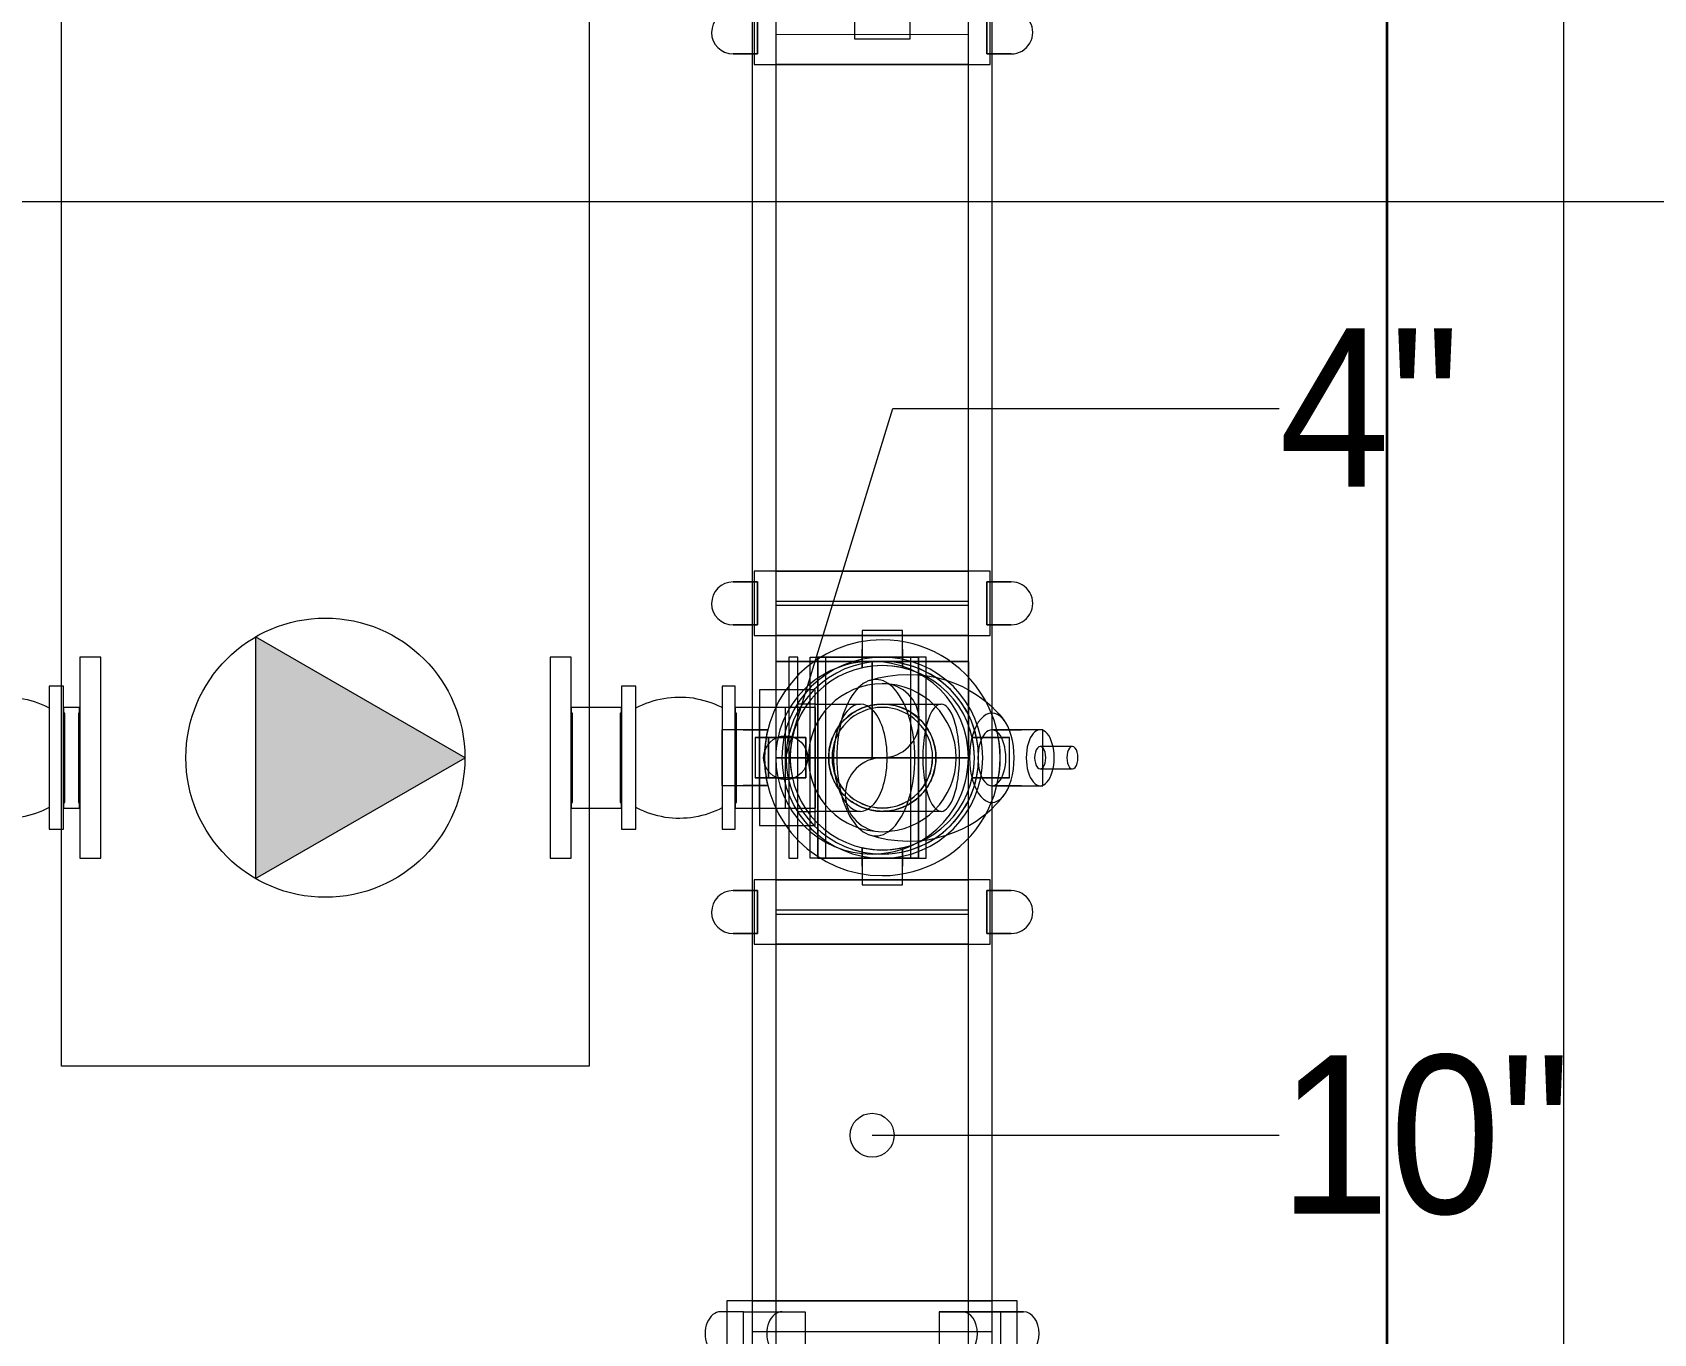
# Model space of a CAD drawing. Header units: metres. Extents: x 31.9 to 125.9, y -29 to 44.
# Drawn here: x 73.812 to 75.656, y -3.536 to -2.056 of the extents above; entities that cross this region are included whole.
import ezdxf

# ---------------------------------------------------------------- set-up
doc = ezdxf.new("R2010")
doc.units = ezdxf.units.M
for name, color, linetype, lineweight in [('A-DETL-GENF', 7, 'Continuous', 9), ('A-FLOR', 7, 'Continuous', 9), ('ARQ', 8, 'Continuous', 0), ('M-EQPM', 7, 'Continuous', 18), ('P-PIPE', 7, 'Continuous', 18), ('P-PIPE-IDEN', 7, 'Continuous', 9)]:
    doc.layers.add(name, color=color, linetype=linetype, lineweight=lineweight)
doc.styles.add('SansSerif', font='SANSS__.TTF', dxfattribs={"width": 0.9, "height": 0.18})

# ---------------------------------------------------------------- blocks, each defined once
blk = doc.blocks.new('Estructura cubierta')
at = {"layer": 'ARQ'}
blk.add_line((1953.1625, -5893.9988), (1984.5332, -5893.9988), dxfattribs=at)
blk = doc.blocks.new('PISO 9')
at = {"layer": 'ARQ'}
for points in [[(337.4463, -2807.9746), (322.593, -2807.9746), (322.5931, -2862.4306), (337.4463, -2862.4306), (337.4463, -2860.0706), (340.0456, -2860.0706), (340.0456, -2862.4306), (347.2883, -2862.4305), (347.2883, -2860.0706), (349.8843, -2860.0706), (349.8843, -2862.4306), (354.1855, -2862.4306), (354.1855, -2861.6702), (354.1897, -2861.6702), (354.1871, -2807.9806), (340.0455, -2807.9806), (340.0455, -2809.6515), (337.4463, -2809.6515), (337.4463, -2807.9746)], [(353.9874, -2856.369), (353.9871, -2808.1246), (351.0593, -2808.1246), (351.0593, -2808.3557)]]:
    blk.add_lwpolyline(points, dxfattribs=at)
blk.add_lwpolyline([(337.2463, -2808.1746), (322.793, -2808.1746), (322.7931, -2862.2306), (337.2463, -2862.2306), (337.2463, -2859.8706), (340.2456, -2859.8706), (340.2456, -2862.2306), (347.0883, -2862.2305), (347.0883, -2859.8706), (350.0843, -2859.8706), (350.0843, -2862.2306), (353.9855, -2862.2306), (353.9855, -2861.4705), (353.9897, -2861.4705), (353.9871, -2808.1307), (340.1955, -2808.1306), (340.1955, -2809.8514), (337.2463, -2809.8515)], close=True, dxfattribs=at)
blk.add_blockref('Estructura cubierta', (-1628.3638, 3049.5683), dxfattribs=at)
blk = doc.blocks.new('Pump-Vertical_Inline-Taco-KV_D_Models - 4007D NEMA at 20 HP 3500 RPM TEFC-2128574-NIVEL 09')
at = {"layer": 'A-DETL-GENF', "lineweight": 18, "true_color": 0xff8080}
blk.add_hatch(color=11, dxfattribs=at).paths.add_polyline_path([(-0.0794, -0.1375), (0.1588, 0), (-0.0794, 0.1375)])
at = {"layer": 'A-DETL-GENF', "color": 11, "true_color": 0xff8080}
for p, q in [((0.1588, 0), (-0.0794, 0.1375)), ((-0.0794, 0.1375), (-0.0794, -0.1375)), ((-0.0794, -0.1375), (0.1588, 0))]:
    blk.add_line(p, q, dxfattribs=at)
blk.add_circle((0, 0), 0.1587, dxfattribs=at)
at = {"layer": 'M-EQPM', "color": 11, "true_color": 0xff8080}
for p, q in [((-0.2556, 0.1143), (-0.2794, 0.1143)), ((-0.2794, 0.1143), (-0.2794, 0)), ((-0.2556, 0), (-0.2556, 0.1143)), ((0.2794, 0.1143), (0.2556, 0.1143)), ((0.2556, 0.1143), (0.2556, 0)), ((0.2794, 0), (0.2794, 0.1143)), ((-0.2794, 0), (-0.2794, -0.1143)), ((-0.2556, -0.1143), (-0.2556, 0)), ((0.2556, 0), (0.2556, -0.1143)), ((0.2794, -0.1143), (0.2794, 0)), ((-0.2794, -0.1143), (-0.2556, -0.1143)), ((0.2556, -0.1143), (0.2794, -0.1143))]:
    blk.add_line(p, q, dxfattribs=at)
blk = doc.blocks.new('Multi-Purpose Valve - Angle - 3-12 Inch - Flanged - 4_-2385580-NIVEL 09')
at = {"layer": 'P-PIPE', "color": 11, "true_color": 0xff8080}
for p, q in [((-0.096, 0.1143), (-0.1062, 0.1143)), ((-0.1062, 0.1143), (-0.1062, 0)), ((-0.096, 0), (-0.096, 0.1143)), ((-0.0821, 0.1143), (0.0322, 0.1143)), ((-0.0821, -0.1143), (-0.0821, 0.1143)), ((-0.0821, 0.1143), (-0.0733, 0.1143)), ((-0.0733, -0.1143), (-0.0733, 0.1143)), ((-0.0733, 0.1143), (0.041, 0.1143)), ((-0.0645, 0.1143), (-0.0733, 0.1143)), ((-0.0733, 0.1143), (-0.0733, -0.1143)), ((0.041, 0.1143), (-0.0733, 0.1143)), ((0.0498, 0.1143), (-0.0645, 0.1143)), ((-0.0645, 0.1143), (-0.0645, -0.1143)), ((0.0322, 0.1143), (0.0322, -0.1143)), ((0.041, 0.1143), (0.0322, 0.1143)), ((0.041, 0.1143), (0.041, -0.1143)), ((0.0498, 0.1143), (0.041, 0.1143)), ((0.041, -0.1143), (0.041, 0.1143)), ((0.0498, -0.1143), (0.0498, 0.1143)), ((-0.0757, 0.061), (-0.096, 0.061)), ((-0.096, 0), (-0.096, 0.061)), ((0.1796, 0.0317), (0.1246, 0.0317)), ((0.2162, 0.0127), (0.1796, 0.0127)), ((-0.1062, 0), (-0.1062, -0.1143)), ((-0.096, -0.061), (-0.096, 0)), ((-0.096, -0.1143), (-0.096, 0)), ((0.1796, -0.0127), (0.2162, -0.0127)), ((0.1246, -0.0318), (0.1796, -0.0318)), ((-0.096, -0.061), (-0.0757, -0.061)), ((-0.1062, -0.1143), (-0.096, -0.1143)), ((0.0322, -0.1143), (-0.0821, -0.1143)), ((-0.0733, -0.1143), (-0.0821, -0.1143)), ((0.041, -0.1143), (-0.0733, -0.1143)), ((-0.0645, -0.1143), (-0.0733, -0.1143)), ((-0.0733, -0.1143), (0.041, -0.1143)), ((-0.0645, -0.1143), (0.0498, -0.1143)), ((0.041, -0.1143), (0.0322, -0.1143)), ((0.041, -0.1143), (0.0498, -0.1143))]:
    blk.add_line(p, q, dxfattribs=at)
at = {"layer": 'P-PIPE', "color": 11, "true_color": 0xff8080, "flags": 128}
for points in [[(-0.0146, 0.0877), (-0.0044, 0.0907), (0.0064, 0.0929), (0.0175, 0.0943), (0.0289, 0.0948), (0.0402, 0.0944), (0.0514, 0.0932), (0.0622, 0.0911), (0.0725, 0.0882), (0.0822, 0.0848), (0.0911, 0.0808), (0.0993, 0.0766), (0.1067, 0.072), (0.1133, 0.0674), (0.1192, 0.0628), (0.1244, 0.0582), (0.1289, 0.0537), (0.1329, 0.0494), (0.1364, 0.0452), (0.1387, 0.0423)], [(-0.0757, 0.061), (-0.0716, 0.061), (-0.0676, 0.061), (-0.0635, 0.061), (-0.0595, 0.061), (-0.0555, 0.061), (-0.0516, 0.061), (-0.0476, 0.061), (-0.0437, 0.061), (-0.0399, 0.061), (-0.0361, 0.061), (-0.0324, 0.061), (-0.0288, 0.061), (-0.0252, 0.061), (-0.0249, 0.061)], [(0, -0.061), (-0.0024, -0.0609), (-0.0049, -0.0608), (-0.0073, -0.0605), (-0.0097, -0.0602), (-0.0121, -0.0597), (-0.0145, -0.0592), (-0.0168, -0.0586), (-0.0192, -0.0579), (-0.0215, -0.0571), (-0.0237, -0.0561), (-0.026, -0.0552), (-0.0282, -0.0541), (-0.0303, -0.0529), (-0.0324, -0.0516), (-0.0344, -0.0503), (-0.0364, -0.0489), (-0.0383, -0.0474), (-0.0402, -0.0458), (-0.042, -0.0442), (-0.0437, -0.0425), (-0.0454, -0.0407), (-0.047, -0.0388), (-0.0485, -0.0369), (-0.0499, -0.035), (-0.0513, -0.0329), (-0.0526, -0.0309), (-0.0538, -0.0287), (-0.0549, -0.0266), (-0.0559, -0.0243), (-0.0568, -0.0221), (-0.0577, -0.0198), (-0.0584, -0.0175), (-0.0591, -0.0151), (-0.0596, -0.0128), (-0.0601, -0.0104), (-0.0604, -0.008), (-0.0607, -0.0055), (-0.0609, -0.0031), (-0.061, -0.0007), (-0.0609, 0.0018), (-0.0608, 0.0042), (-0.0606, 0.0066), (-0.0603, 0.0091), (-0.0599, 0.0115), (-0.0594, 0.0139), (-0.0588, 0.0162), (-0.0581, 0.0186), (-0.0573, 0.0209), (-0.0564, 0.0231), (-0.0554, 0.0254), (-0.0544, 0.0276), (-0.0532, 0.0297), (-0.052, 0.0318), (-0.0507, 0.0339), (-0.0493, 0.0359), (-0.0478, 0.0378), (-0.0463, 0.0397), (-0.0446, 0.0415), (-0.0429, 0.0433), (-0.0412, 0.045), (-0.0393, 0.0466), (-0.0375, 0.0481), (-0.0355, 0.0496), (-0.0335, 0.0509), (-0.0314, 0.0522), (-0.0293, 0.0535), (-0.0272, 0.0546), (-0.0249, 0.0556), (-0.0227, 0.0566), (-0.0204, 0.0574), (-0.0181, 0.0582), (-0.0158, 0.0589), (-0.0134, 0.0595), (-0.011, 0.06), (-0.0086, 0.0603), (-0.0062, 0.0606), (-0.0038, 0.0608), (-0.0013, 0.0609), (0, 0.061)], [(0, 0.061), (0.0001, 0.061), (0.0003, 0.061), (0.0007, 0.061), (0.0013, 0.061), (0.002, 0.061), (0.0029, 0.061), (0.004, 0.061), (0.0052, 0.061), (0.0065, 0.061), (0.008, 0.061), (0.0097, 0.061), (0.0115, 0.061), (0.0134, 0.061), (0.0155, 0.061), (0.0177, 0.061), (0.0201, 0.061), (0.0226, 0.061), (0.0252, 0.061), (0.028, 0.061), (0.0308, 0.061), (0.0338, 0.061), (0.0369, 0.061), (0.04, 0.061), (0.0433, 0.061), (0.0467, 0.061), (0.0502, 0.061), (0.0537, 0.061), (0.0573, 0.061), (0.061, 0.061), (0.0648, 0.061), (0.0669, 0.061)], [(0, 0.061), (0.0024, 0.0609), (0.0049, 0.0608), (0.0073, 0.0605), (0.0097, 0.0602), (0.0121, 0.0597), (0.0145, 0.0592), (0.0168, 0.0586), (0.0192, 0.0579), (0.0215, 0.0571), (0.0237, 0.0561), (0.026, 0.0552), (0.0282, 0.0541), (0.0303, 0.0529), (0.0324, 0.0516), (0.0344, 0.0503), (0.0364, 0.0489), (0.0383, 0.0474), (0.0402, 0.0458), (0.042, 0.0442), (0.0437, 0.0425), (0.0454, 0.0407), (0.047, 0.0388), (0.0485, 0.0369), (0.0499, 0.035), (0.0513, 0.0329), (0.0526, 0.0309), (0.0538, 0.0287), (0.0549, 0.0266), (0.0559, 0.0243), (0.0568, 0.0221), (0.0577, 0.0198), (0.0584, 0.0175), (0.0591, 0.0151), (0.0596, 0.0128), (0.0601, 0.0104), (0.0604, 0.008), (0.0607, 0.0055), (0.0609, 0.0031), (0.061, 0.0007), (0.0609, -0.0018), (0.0608, -0.0042), (0.0606, -0.0066), (0.0603, -0.0091), (0.0599, -0.0115), (0.0594, -0.0139), (0.0588, -0.0162), (0.0581, -0.0186), (0.0573, -0.0209), (0.0564, -0.0231), (0.0554, -0.0254), (0.0544, -0.0276), (0.0532, -0.0297), (0.052, -0.0318), (0.0507, -0.0339), (0.0493, -0.0359), (0.0478, -0.0378), (0.0463, -0.0397), (0.0446, -0.0415), (0.0429, -0.0433), (0.0412, -0.045), (0.0393, -0.0466), (0.0375, -0.0481), (0.0355, -0.0496), (0.0335, -0.0509), (0.0314, -0.0522), (0.0293, -0.0535), (0.0272, -0.0546), (0.0249, -0.0556), (0.0227, -0.0566), (0.0204, -0.0574), (0.0181, -0.0582), (0.0158, -0.0589), (0.0134, -0.0595), (0.011, -0.06), (0.0086, -0.0603), (0.0062, -0.0606), (0.0038, -0.0608), (0.0013, -0.0609), (0, -0.061)], [(-0.0146, -0.0877), (-0.0044, -0.0907), (0.0064, -0.0929), (0.0175, -0.0943), (0.0289, -0.0948), (0.0402, -0.0944), (0.0514, -0.0932), (0.0622, -0.0911), (0.0725, -0.0882), (0.0822, -0.0848), (0.0911, -0.0808), (0.0993, -0.0766), (0.1067, -0.072), (0.1133, -0.0674), (0.1192, -0.0628), (0.1244, -0.0582), (0.1289, -0.0537), (0.1329, -0.0494), (0.1364, -0.0452), (0.1387, -0.0423)], [(-0.0249, -0.061), (-0.0285, -0.061), (-0.0321, -0.061), (-0.0358, -0.061), (-0.0396, -0.061), (-0.0434, -0.061), (-0.0473, -0.061), (-0.0512, -0.061), (-0.0552, -0.061), (-0.0592, -0.061), (-0.0632, -0.061), (-0.0672, -0.061), (-0.0713, -0.061), (-0.0753, -0.061), (-0.0757, -0.061)], [(0.0669, -0.061), (0.0631, -0.061), (0.0593, -0.061), (0.0557, -0.061), (0.0521, -0.061), (0.0486, -0.061), (0.0452, -0.061), (0.0418, -0.061), (0.0386, -0.061), (0.0354, -0.061), (0.0324, -0.061), (0.0295, -0.061), (0.0267, -0.061), (0.024, -0.061), (0.0214, -0.061), (0.019, -0.061), (0.0167, -0.061), (0.0145, -0.061), (0.0125, -0.061), (0.0106, -0.061), (0.0089, -0.061), (0.0073, -0.061), (0.0059, -0.061), (0.0046, -0.061), (0.0035, -0.061), (0.0025, -0.061), (0.0017, -0.061), (0.001, -0.061), (0.0005, -0.061), (0.0002, -0.061), (0, -0.061), (0, -0.061)]]:
    blk.add_lwpolyline(points, dxfattribs=at)
at = {"layer": 'P-PIPE', "color": 11, "true_color": 0xff8080}
for radius, start, end in [(0.1143, 90, 270), (0.1143, 90, 270), (0.1143, 270, 90), (0.1143, 270, 90), (0.061, 90, 270), (0.061, 270, 90)]:
    blk.add_arc((0, 0), radius, start, end, dxfattribs=at)
for centre, major_axis, ratio, start_param, end_param in [((-0.0074, 0), (0, 0.0889), 0.5, 4.712389, 7.853982), ((-0.0249, 0), (0, 0.061), 0.5, 4.712389, 7.853982), ((0.0669, 0), (0, 0.061), 0.34202, 0, 3.141593), ((0.0669, 0), (0, 0.061), 0.34202, 3.141593, 6.283185), ((0.1246, 0), (0, 0.0508), 0.5, 4.712389, 7.853982), ((0.1246, 0), (0, 0.0317), 0.5, 4.712389, 7.853982), ((0.1796, 0), (0, 0.0318), 0.5, 4.712389, 7.853982), ((0.1796, 0), (0, 0.0127), 0.5, 4.712389, 7.853982), ((0.2162, 0), (0, 0.0127), 0.5, 4.712389, 7.853982), ((-0.0249, 0), (0, 0.061), 0.5, 1.570796, 4.712389), ((-0.0074, 0), (0, 0.0889), 0.5, 1.570796, 4.712389), ((0.1246, 0), (0, 0.0508), 0.5, 1.570796, 4.712389), ((0.1246, 0), (0, 0.0318), 0.5, 1.570796, 4.712389), ((0.1796, 0), (0, 0.0318), 0.5, 1.570796, 4.712389), ((0.1796, 0), (0, 0.0127), 0.5, 1.570796, 4.712389), ((0.2162, 0), (0, 0.0127), 0.5, 1.570796, 4.712389)]:
    blk.add_ellipse(centre, major_axis=major_axis, ratio=ratio, start_param=start_param, end_param=end_param, dxfattribs=at)
blk = doc.blocks.new('Victaulic-IPS-Reducer No 50-51 - AC-2417795-NIVEL 09')
at = {"layer": 'P-PIPE', "color": 11, "true_color": 0xff8080}
for radius, start, end in [(0.0841, 0, 180), (0.0841, 0, 180), (0.0841, 360, 180), (0.0572, 0, 180), (0.0572, 0, 180), (0.0572, 0, 180), (0.0841, 180, 0), (0.0841, 180, 0), (0.0841, 180, 360), (0.0572, 180, 0), (0.0572, 180, 360), (0.0571, 180, 0)]:
    blk.add_arc((74.779, -2.8811), radius, start, end, dxfattribs=at)
blk = doc.blocks.new('Victaulic-IPS-Rigid Coupling Style 07-W07-107 - Standard-V91-NIVEL 09')
at = {"layer": 'P-PIPE', "color": 11, "true_color": 0xff8080}
for p, q in [((74.8018, -2.7366), (74.7561, -2.7366)), ((74.7561, -2.7366), (74.7561, -2.7578)), ((74.8018, -2.7578), (74.8018, -2.7366)), ((74.7561, -2.7578), (74.7561, -2.7789)), ((74.7561, -2.7789), (74.7561, -2.7578)), ((74.8018, -2.7578), (74.8018, -2.7789)), ((74.8018, -2.7789), (74.8018, -2.7578)), ((74.7561, -3.0045), (74.7561, -2.9834)), ((74.7561, -2.9834), (74.7561, -3.0045)), ((74.8018, -3.0045), (74.8018, -2.9834)), ((74.8018, -2.9834), (74.8018, -3.0045)), ((74.7561, -3.0045), (74.7561, -3.0256)), ((74.8018, -3.0256), (74.8018, -3.0045)), ((74.7561, -3.0256), (74.8018, -3.0256))]:
    blk.add_line(p, q, dxfattribs=at)
for radius, start, end in [(0.1048, 0, 180), (0.1048, 0, 180), (0.1048, 77.3977, 102.6023), (0.1048, 77.3977, 102.6023), (0.0841, 0, 180), (0.0841, 0, 180), (0.1048, 180, 0), (0.1048, 180, 360), (0.0841, 180, 360), (0.0841, 180, 0), (0.1048, 257.3977, 282.6023), (0.1048, 257.3977, 282.6023)]:
    blk.add_arc((74.779, -2.8811), radius, start, end, dxfattribs=at)
blk = doc.blocks.new('Victaulic-IPS-Rigid Coupling Style 07-W07-107 - Standard-V61-NIVEL 09')
at = {"layer": 'P-PIPE', "color": 11, "true_color": 0xff8080}
for p, q in [((74.6372, -1.0322), (74.6093, -1.0322)), ((74.6093, -1.0322), (74.6372, -1.0322)), ((74.6334, -1.02), (74.6334, -1.0932)), ((74.7675, -1.02), (74.6334, -1.02)), ((74.6334, -1.0322), (74.6334, -1.081)), ((74.6334, -1.0322), (74.6372, -1.0322)), ((74.6372, -1.081), (74.6372, -1.0322)), ((74.6372, -1.0322), (74.6372, -1.081)), ((74.658, -1.02), (74.658, -1.0932)), ((74.658, -1.02), (74.7675, -1.02)), ((74.9016, -1.02), (74.7675, -1.02)), ((74.7675, -1.02), (74.8771, -1.02)), ((74.8771, -1.0932), (74.8771, -1.02)), ((74.9258, -1.0322), (74.8978, -1.0322)), ((74.8978, -1.0322), (74.8978, -1.081)), ((74.8978, -1.081), (74.8978, -1.0322)), ((74.8978, -1.0322), (74.9258, -1.0322)), ((74.8978, -1.0322), (74.9016, -1.0322)), ((74.9016, -1.0932), (74.9016, -1.02)), ((74.9016, -1.081), (74.9016, -1.0322)), ((74.6093, -1.081), (74.6372, -1.081)), ((74.6372, -1.081), (74.6093, -1.081)), ((74.6372, -1.081), (74.6334, -1.081)), ((74.8978, -1.081), (74.9258, -1.081)), ((74.9258, -1.081), (74.8978, -1.081)), ((74.9016, -1.081), (74.8978, -1.081)), ((74.6334, -1.0932), (74.7675, -1.0932)), ((74.7675, -1.0932), (74.658, -1.0932)), ((74.7675, -1.0932), (74.9016, -1.0932)), ((74.8771, -1.0932), (74.7675, -1.0932))]:
    blk.add_line(p, q, dxfattribs=at)
for centre, start, end in [((74.6093, -1.0566), 89.997, 269.997), ((74.6093, -1.0566), 89.997, 269.997), ((74.9258, -1.0566), 269.997, 89.997), ((74.9258, -1.0566), 269.997, 89.997)]:
    blk.add_arc(centre, 0.0244, start, end, dxfattribs=at)
blk = doc.blocks.new('Victaulic-IPS-Rigid Coupling Style 07-W07-107 - Standard-V92-NIVEL 09')
at = {"layer": 'P-PIPE', "color": 11, "true_color": 0xff8080}
for p, q in [((74.6333, -2.669), (74.6333, -2.7422)), ((74.7674, -2.669), (74.6333, -2.669)), ((74.7674, -2.669), (74.6333, -2.669)), ((74.6579, -2.669), (74.6579, -2.7422)), ((74.6579, -2.669), (74.7674, -2.669)), ((74.6579, -2.669), (74.7674, -2.669)), ((74.9015, -2.669), (74.7674, -2.669)), ((74.9015, -2.669), (74.7674, -2.669)), ((74.7674, -2.669), (74.877, -2.669)), ((74.7674, -2.669), (74.877, -2.669)), ((74.877, -2.7422), (74.877, -2.669)), ((74.9015, -2.7422), (74.9015, -2.669)), ((74.6371, -2.6812), (74.6092, -2.6812)), ((74.6092, -2.6812), (74.6371, -2.6812)), ((74.6333, -2.6812), (74.6333, -2.73)), ((74.6333, -2.6812), (74.6371, -2.6812)), ((74.6333, -2.6812), (74.6371, -2.6812)), ((74.6371, -2.73), (74.6371, -2.6812)), ((74.6371, -2.6812), (74.6371, -2.73)), ((74.9257, -2.6812), (74.8977, -2.6812)), ((74.8977, -2.6812), (74.8977, -2.73)), ((74.8977, -2.73), (74.8977, -2.6812)), ((74.8977, -2.6812), (74.9257, -2.6812)), ((74.8977, -2.6812), (74.9015, -2.6812)), ((74.8977, -2.6812), (74.9015, -2.6812)), ((74.9015, -2.73), (74.9015, -2.6812)), ((74.6092, -2.73), (74.6371, -2.73)), ((74.6371, -2.73), (74.6092, -2.73)), ((74.6371, -2.73), (74.6333, -2.73)), ((74.6371, -2.73), (74.6333, -2.73)), ((74.6333, -2.7422), (74.7674, -2.7422)), ((74.6333, -2.7422), (74.7674, -2.7422)), ((74.7674, -2.7422), (74.6579, -2.7422)), ((74.7674, -2.7422), (74.6579, -2.7422)), ((74.7674, -2.7422), (74.9015, -2.7422)), ((74.7674, -2.7422), (74.9015, -2.7422)), ((74.877, -2.7422), (74.7674, -2.7422)), ((74.877, -2.7422), (74.7674, -2.7422)), ((74.8977, -2.73), (74.9257, -2.73)), ((74.9257, -2.73), (74.8977, -2.73)), ((74.9015, -2.73), (74.8977, -2.73)), ((74.9015, -2.73), (74.8977, -2.73))]:
    blk.add_line(p, q, dxfattribs=at)
for centre, start, end in [((74.6092, -2.7056), 89.997, 269.997), ((74.6092, -2.7056), 89.997, 269.997), ((74.9257, -2.7056), 269.997, 89.997), ((74.9257, -2.7056), 269.997, 89.997)]:
    blk.add_arc(centre, 0.0244, start, end, dxfattribs=at)
blk = doc.blocks.new('Victaulic-IPS-Rigid Coupling Style 07-W07-107 - Standard-V93-NIVEL 09')
at = {"layer": 'P-PIPE', "color": 11, "true_color": 0xff8080}
for p, q in [((74.5963, -2.8493), (74.5963, -2.9128)), ((74.6207, -2.8493), (74.5963, -2.8493)), ((74.6207, -2.8493), (74.6487, -2.8493)), ((74.6487, -2.8493), (74.6207, -2.8493)), ((74.9372, -2.8494), (74.9093, -2.8494)), ((74.9093, -2.8494), (74.9372, -2.8494)), ((74.9616, -2.8494), (74.9372, -2.8494)), ((74.9616, -2.9129), (74.9616, -2.8494)), ((74.5963, -2.9128), (74.6207, -2.9128)), ((74.6207, -2.9128), (74.6487, -2.9128)), ((74.6487, -2.9128), (74.6207, -2.9128)), ((74.9372, -2.9129), (74.9093, -2.9129)), ((74.9093, -2.9129), (74.9372, -2.9129)), ((74.9372, -2.9129), (74.9616, -2.9129))]:
    blk.add_line(p, q, dxfattribs=at)
for radius, start, end in [(0.1341, 89.997, 269.997), (0.1341, 89.997, 269.997), (0.1341, 269.997, 89.997), (0.1341, 269.997, 89.997), (0.1095, 89.997, 269.997), (0.1095, 89.997, 269.997), (0.1095, 269.997, 89.997), (0.1095, 269.997, 89.997), (0.1341, 166.3027, 193.6914), (0.1341, 166.3027, 193.6914), (0.1341, 346.3027, 13.6914), (0.1341, 346.3027, 13.6914)]:
    blk.add_arc((74.779, -2.8811), radius, start, end, dxfattribs=at)
blk = doc.blocks.new('Victaulic-IPS-Reducer No 50-51 - AC-2418045-NIVEL 09')
at = {"layer": 'P-PIPE', "color": 11, "true_color": 0xff8080}
for radius, start, end in [(0.1095, 90, 270), (0.1095, 90, 270), (0.1095, 90, 270), (0.1095, 270, 90), (0.1095, 270, 90), (0.1095, 270, 90), (0.0841, 90, 270), (0.0841, 90, 270), (0.0841, 90, 270), (0.0841, 270, 90), (0.0841, 270, 90), (0.0841, 270, 90)]:
    blk.add_arc((74.779, -2.8811), radius, start, end, dxfattribs=at)
blk = doc.blocks.new('Victaulic-IPS-Rigid Coupling Style 07-W07-107 - Standard-V94-NIVEL 09')
at = {"layer": 'P-PIPE', "color": 11, "true_color": 0xff8080}
for p, q in [((74.6344, -2.8582), (74.6344, -2.904)), ((74.6556, -2.8582), (74.6767, -2.8582)), ((74.6767, -2.8582), (74.6556, -2.8582)), ((74.9023, -2.8582), (74.8812, -2.8582)), ((74.8812, -2.8582), (74.9023, -2.8582)), ((74.9235, -2.904), (74.9235, -2.8582)), ((74.6556, -2.904), (74.6767, -2.904)), ((74.6767, -2.904), (74.6556, -2.904)), ((74.9023, -2.904), (74.8812, -2.904)), ((74.8812, -2.904), (74.9023, -2.904))]:
    blk.add_line(p, q, dxfattribs=at)
for radius, start, end in [(0.1048, 90, 270), (0.1048, 90, 270), (0.1048, 270, 90), (0.1048, 270, 90), (0.0841, 90, 270), (0.0841, 90, 270), (0.0841, 270, 90), (0.0841, 270, 90), (0.1048, 167.3977, 192.6023), (0.1048, 167.3977, 192.6023), (0.1048, 347.3977, 12.6023), (0.1048, 347.3977, 12.6023)]:
    blk.add_arc((74.779, -2.8811), radius, start, end, dxfattribs=at)
for centre, start_param, end_param in [((74.6556, -2.8582), 0.000016, 1.570813), ((74.6556, -2.8582), 4.712405, 6.283185), ((74.9023, -2.8582), 3.141609, 4.712405), ((74.9023, -2.8582), 1.570813, 3.141593), ((74.6556, -2.904), 4.712405, 6.283185), ((74.6556, -2.904), 0.000016, 1.570813), ((74.9023, -2.904), 1.570813, 3.141593), ((74.9023, -2.904), 3.141609, 4.712405)]:
    blk.add_ellipse(centre, major_axis=(-0.0212, 0), ratio=0.000029, start_param=start_param, end_param=end_param, dxfattribs=at)
blk = doc.blocks.new('Victaulic-IPS-Rigid Coupling Style 07-W07-107 - Standard-V95-NIVEL 09')
at = {"layer": 'P-PIPE', "color": 11, "true_color": 0xff8080}
for p, q in [((74.8108, -1.6983), (74.7473, -1.6983)), ((74.7473, -1.6983), (74.7473, -1.7227)), ((74.8108, -1.7227), (74.8108, -1.6983)), ((74.7473, -1.7227), (74.7473, -1.7506)), ((74.7473, -1.7506), (74.7473, -1.7227)), ((74.8108, -1.7227), (74.8108, -1.7506)), ((74.8108, -1.7506), (74.8108, -1.7227)), ((74.7473, -2.0391), (74.7473, -2.0112)), ((74.7473, -2.0112), (74.7473, -2.0391)), ((74.8108, -2.0391), (74.8108, -2.0112)), ((74.8108, -2.0112), (74.8108, -2.0391)), ((74.7473, -2.0391), (74.7473, -2.0635)), ((74.8108, -2.0635), (74.8108, -2.0391)), ((74.7473, -2.0635), (74.8108, -2.0635))]:
    blk.add_line(p, q, dxfattribs=at)
for radius, start, end in [(0.1341, 0, 180), (0.1341, 0, 180), (0.1341, 76.3056, 103.6944), (0.1341, 76.3056, 103.6944), (0.1095, 0, 180), (0.1095, 0, 180), (0.1341, 180, 0), (0.1341, 180, 360), (0.1095, 180, 360), (0.1095, 180, 0), (0.1341, 256.3056, 283.6944), (0.1341, 256.3056, 283.6944)]:
    blk.add_arc((74.779, -1.8809), radius, start, end, dxfattribs=at)
blk = doc.blocks.new('C_S_L_Antivibratorio 2- Flanged - 4_-2764375-NIVEL 09')
at = {"layer": 'P-PIPE', "color": 11, "true_color": 0xff8080}
for p, q in [((-0.0494, 0.0813), (-0.0658, 0.0813)), ((-0.0658, 0.0813), (-0.0658, -0.0813)), ((-0.0658, 0.0813), (-0.0658, -0.0813)), ((-0.0494, -0.0813), (-0.0494, 0.0813)), ((-0.0494, -0.0813), (-0.0494, 0.0813)), ((0.0635, 0.0813), (0.0488, 0.0813)), ((0.0488, 0.0813), (0.0488, -0.0813)), ((0.0488, 0.0813), (0.0488, -0.0813)), ((0.0635, -0.0813), (0.0635, 0.0813)), ((0.0635, -0.0813), (0.0635, 0.0813)), ((-0.0494, -0.0567), (-0.0494, 0.0567)), ((-0.0494, -0.0567), (-0.0494, 0.0567)), ((0.0488, 0.0569), (0.0488, -0.0569)), ((0.0488, 0.0569), (0.0488, -0.0569)), ((-0.0658, -0.0813), (-0.0494, -0.0813)), ((0.0488, -0.0813), (0.0635, -0.0813))]:
    blk.add_line(p, q, dxfattribs=at)
at = {"layer": 'P-PIPE', "color": 11, "true_color": 0xff8080, "flags": 128}
for points in [[(-0.0494, 0.0567), (-0.0456, 0.0586), (-0.0418, 0.0603), (-0.0379, 0.0619), (-0.034, 0.0633), (-0.03, 0.0646), (-0.026, 0.0657), (-0.0219, 0.0667), (-0.0178, 0.0675), (-0.0136, 0.0681), (-0.0095, 0.0686), (-0.0053, 0.0689), (-0.0011, 0.069), (0.0031, 0.069), (0.0073, 0.0688), (0.0114, 0.0684), (0.0156, 0.0679), (0.0197, 0.0671), (0.0238, 0.0663), (0.0279, 0.0652), (0.0319, 0.064), (0.0359, 0.0627), (0.0398, 0.0612), (0.0436, 0.0595), (0.0474, 0.0577), (0.0488, 0.0569)], [(0.0488, -0.0569), (0.0451, -0.0588), (0.0413, -0.0605), (0.0374, -0.0621), (0.0334, -0.0635), (0.0295, -0.0648), (0.0254, -0.0659), (0.0213, -0.0668), (0.0172, -0.0676), (0.0131, -0.0682), (0.0089, -0.0686), (0.0047, -0.0689), (0.0005, -0.069), (-0.0037, -0.069), (-0.0079, -0.0687), (-0.012, -0.0683), (-0.0162, -0.0678), (-0.0203, -0.067), (-0.0244, -0.0661), (-0.0285, -0.0651), (-0.0325, -0.0639), (-0.0364, -0.0625), (-0.0403, -0.0609), (-0.0442, -0.0593), (-0.0479, -0.0574), (-0.0494, -0.0567)]]:
    blk.add_lwpolyline(points, dxfattribs=at)
blk = doc.blocks.new('Victaulic-IPS-Rigid Coupling Style 07-W07-107 - Standard-V101-NIVEL 09')
at = {"layer": 'P-PIPE', "color": 11, "true_color": 0xff8080}
for p, q in [((0.0317, 0.077), (-0.0318, 0.077)), ((-0.0318, 0.077), (-0.0318, -0.077)), ((-0.0318, 0.077), (-0.0318, -0.077)), ((0.0317, -0.077), (0.0317, 0.077)), ((0.0317, -0.077), (0.0317, 0.077)), ((0.0317, 0.0572), (-0.0318, 0.0572)), ((-0.0318, -0.0571), (-0.0318, 0.0572)), ((-0.0318, -0.0571), (-0.0318, 0.0572)), ((0.0317, 0.0572), (0.0317, -0.0571)), ((0.0317, 0.0572), (0.0317, -0.0571)), ((-0.0212, 0.0229), (-0.0212, -0.0229)), ((0.0212, 0.0229), (-0.0212, 0.0229)), ((0.0212, 0.0229), (-0.0212, 0.0229)), ((0.0212, 0.0229), (-0.0212, 0.0229)), ((-0.0212, 0.0229), (0.0212, 0.0229)), ((-0.0212, -0.0229), (-0.0212, 0.0229)), ((-0.0212, -0.0229), (-0.0212, 0.0229)), ((0.0212, -0.0229), (0.0212, 0.0229)), ((0.0212, 0.0229), (0.0212, -0.0229)), ((0.0212, 0.0229), (0.0212, -0.0229)), ((-0.0212, -0.0229), (0.0212, -0.0229)), ((0.0212, -0.0229), (-0.0212, -0.0229)), ((-0.0212, -0.0229), (0.0212, -0.0229)), ((-0.0212, -0.0229), (0.0212, -0.0229)), ((-0.0318, -0.0571), (0.0317, -0.0571)), ((-0.0318, -0.077), (0.0317, -0.077))]:
    blk.add_line(p, q, dxfattribs=at)
blk = doc.blocks.new('Non-Connector - AC-2603212-NIVEL 09')
at = {"layer": 'P-PIPE', "color": 11, "true_color": 0xff8080}
for p, q in [((0.0016, 0.0508), (0, 0.0508)), ((0, 0.0508), (0, -0.0508)), ((0, 0.0508), (0, -0.0508)), ((0.0016, -0.0508), (0.0016, 0.0508)), ((0.0016, -0.0508), (0.0016, 0.0508)), ((0, -0.0508), (0.0016, -0.0508))]:
    blk.add_line(p, q, dxfattribs=at)
blk = doc.blocks.new('Victaulic-IPS-Rigid Coupling Style 07-W07-107 - Standard-V161-NIVEL 09')
at = {"layer": 'P-PIPE', "color": 11, "true_color": 0xff8080}
for p, q in [((74.6333, -3.02), (74.6333, -3.0932)), ((74.7674, -3.02), (74.6333, -3.02)), ((74.7674, -3.02), (74.6333, -3.02)), ((74.6579, -3.02), (74.6579, -3.0932)), ((74.6579, -3.02), (74.7674, -3.02)), ((74.6579, -3.02), (74.7674, -3.02)), ((74.9015, -3.02), (74.7674, -3.02)), ((74.9015, -3.02), (74.7674, -3.02)), ((74.7674, -3.02), (74.877, -3.02)), ((74.7674, -3.02), (74.877, -3.02)), ((74.877, -3.0932), (74.877, -3.02)), ((74.9015, -3.0932), (74.9015, -3.02)), ((74.6092, -3.0322), (74.6371, -3.0322)), ((74.6371, -3.0322), (74.6092, -3.0322)), ((74.6333, -3.0322), (74.6333, -3.081)), ((74.6333, -3.0322), (74.6371, -3.0322)), ((74.6333, -3.0322), (74.6371, -3.0322)), ((74.6371, -3.0322), (74.6371, -3.081)), ((74.6371, -3.081), (74.6371, -3.0322)), ((74.8977, -3.081), (74.8977, -3.0322)), ((74.8977, -3.0322), (74.9257, -3.0322)), ((74.9257, -3.0322), (74.8977, -3.0322)), ((74.8977, -3.0322), (74.8977, -3.081)), ((74.8977, -3.0322), (74.9015, -3.0322)), ((74.8977, -3.0322), (74.9015, -3.0322)), ((74.9015, -3.081), (74.9015, -3.0322)), ((74.6371, -3.081), (74.6092, -3.081)), ((74.6092, -3.081), (74.6371, -3.081)), ((74.6371, -3.081), (74.6333, -3.081)), ((74.6371, -3.081), (74.6333, -3.081)), ((74.6333, -3.0932), (74.7674, -3.0932)), ((74.6333, -3.0932), (74.7674, -3.0932)), ((74.7674, -3.0932), (74.6579, -3.0932)), ((74.7674, -3.0932), (74.6579, -3.0932)), ((74.7674, -3.0932), (74.9015, -3.0932)), ((74.7674, -3.0932), (74.9015, -3.0932)), ((74.877, -3.0932), (74.7674, -3.0932)), ((74.877, -3.0932), (74.7674, -3.0932)), ((74.9257, -3.081), (74.8977, -3.081)), ((74.8977, -3.081), (74.9257, -3.081)), ((74.9015, -3.081), (74.8977, -3.081)), ((74.9015, -3.081), (74.8977, -3.081))]:
    blk.add_line(p, q, dxfattribs=at)
for centre, start, end in [((74.6092, -3.0566), 89.997, 269.997), ((74.6092, -3.0566), 89.997, 269.997), ((74.9257, -3.0566), 269.997, 89.997), ((74.9257, -3.0566), 269.997, 89.997)]:
    blk.add_arc(centre, 0.0244, start, end, dxfattribs=at)
blk = doc.blocks.new('Victaulic-IPS-Rigid Coupling Style 07-W07-107 - Standard-V164-NIVEL 09')
at = {"layer": 'P-PIPE', "color": 11, "true_color": 0xff8080}
for p, q in [((74.6023, -3.4986), (74.6023, -3.5732)), ((74.8842, -3.4986), (74.6023, -3.4986)), ((74.6309, -3.4986), (74.6309, -3.5732)), ((74.6309, -3.4986), (74.8639, -3.4986)), ((74.9325, -3.4986), (74.6507, -3.4986)), ((74.6709, -3.4986), (74.9039, -3.4986)), ((74.9039, -3.5732), (74.9039, -3.4986)), ((74.9325, -3.5732), (74.9325, -3.4986)), ((74.621, -3.511), (74.5951, -3.511)), ((74.621, -3.5608), (74.621, -3.511)), ((74.621, -3.511), (74.6507, -3.511)), ((74.6507, -3.511), (74.6911, -3.511)), ((74.6651, -3.511), (74.6911, -3.511)), ((74.6911, -3.511), (74.6911, -3.5608)), ((74.8697, -3.511), (74.8438, -3.511)), ((74.8438, -3.511), (74.8438, -3.5608)), ((74.8438, -3.511), (74.8842, -3.511)), ((74.9397, -3.511), (74.8697, -3.511)), ((74.8842, -3.511), (74.9138, -3.511)), ((74.9138, -3.5608), (74.9138, -3.511)), ((74.9138, -3.511), (74.9397, -3.511)), ((74.5951, -3.5608), (74.621, -3.5608)), ((74.6023, -3.5732), (74.8842, -3.5732)), ((74.6507, -3.5608), (74.621, -3.5608)), ((74.8639, -3.5732), (74.6309, -3.5732)), ((74.6911, -3.5608), (74.6507, -3.5608)), ((74.6507, -3.5732), (74.9325, -3.5732)), ((74.6911, -3.5608), (74.6651, -3.5608)), ((74.9039, -3.5732), (74.6709, -3.5732)), ((74.8438, -3.5608), (74.8697, -3.5608)), ((74.8842, -3.5608), (74.8438, -3.5608)), ((74.8697, -3.5608), (74.9397, -3.5608)), ((74.9138, -3.5608), (74.8842, -3.5608)), ((74.9397, -3.5608), (74.9138, -3.5608))]:
    blk.add_line(p, q, dxfattribs=at)
for centre, start_param, end_param in [((74.5951, -3.5359), 0, 3.141593), ((74.6651, -3.5359), 0, 3.141593), ((74.8697, -3.5359), 3.141593, 6.283185), ((74.9397, -3.5359), 3.141593, 6.283185)]:
    blk.add_ellipse(centre, major_axis=(0, 0.0249), ratio=0.707107, start_param=start_param, end_param=end_param, dxfattribs=at)

msp = doc.modelspace()

# ---------------------------------------------------------------- linework, layer by layer
at = {"layer": 'A-FLOR', "color": 253, "true_color": 0xaaaaaa}
for p, q in [((73.8456, -3.2318), (73.8456, 2.4696)), ((74.4456, 2.4696), (74.4456, -3.2318)), ((74.4456, -3.2318), (73.8456, -3.2318))]:
    msp.add_line(p, q, dxfattribs=at)
at = {"layer": 'P-PIPE', "color": 11, "true_color": 0xff8080}
for p, q in [((74.6309, -0.1223), (74.6309, -3.5334)), ((74.9039, -3.5334), (74.9039, -0.1223)), ((74.6579, -2.0589), (74.6579, -2.703)), ((74.877, -2.059), (74.6579, -2.0589)), ((74.877, -2.7031), (74.877, -2.059)), ((74.6579, -2.703), (74.877, -2.7031)), ((74.6579, -2.7081), (74.6579, -3.0541)), ((74.7674, -2.7081), (74.6579, -2.7081)), ((74.7674, -2.7081), (74.6579, -2.7081)), ((74.877, -2.7081), (74.7674, -2.7081)), ((74.877, -2.7081), (74.7674, -2.7081)), ((74.877, -2.8811), (74.877, -2.7081)), ((73.8661, -2.824), (73.8478, -2.824)), ((73.8478, -2.824), (73.8478, -2.9383)), ((73.8661, -2.9383), (73.8661, -2.824)), ((74.4824, -2.824), (74.425, -2.824)), ((74.425, -2.824), (74.425, -2.9383)), ((74.4824, -2.9383), (74.4824, -2.824)), ((74.669, -2.824), (74.6117, -2.824)), ((74.6117, -2.824), (74.6117, -2.9383)), ((74.669, -2.9383), (74.669, -2.824)), ((74.877, -3.0541), (74.877, -2.8811)), ((73.8478, -2.9383), (73.8661, -2.9383)), ((74.425, -2.9383), (74.4824, -2.9383)), ((74.6117, -2.9383), (74.669, -2.9383)), ((74.6579, -3.0592), (74.6578, -4.1713)), ((74.6579, -3.0541), (74.7674, -3.0541)), ((74.6579, -3.0541), (74.7674, -3.0541)), ((74.877, -3.0592), (74.6579, -3.0592)), ((74.7674, -3.0541), (74.877, -3.0541)), ((74.7674, -3.0541), (74.877, -3.0541)), ((74.8769, -4.1713), (74.877, -3.0592)), ((74.6309, -3.5334), (74.9039, -3.5334))]:
    msp.add_line(p, q, dxfattribs=at)
at = {"layer": 'P-PIPE', "color": 11, "lineweight": 9, "true_color": 0xff8080}
for p, q in [((74.7674, -2.7716), (74.6579, -2.7716)), ((74.6579, -2.7716), (74.6579, -2.8811)), ((74.6579, -2.7716), (74.7674, -2.7716)), ((74.877, -2.7716), (74.7674, -2.7716)), ((74.7674, -2.7716), (74.7674, -2.8811)), ((74.7674, -2.7716), (74.877, -2.7716)), ((74.7674, -2.8811), (74.7674, -2.7716)), ((74.877, -2.8811), (74.877, -2.7716)), ((74.7674, -2.8811), (74.6579, -2.8811)), ((74.6579, -2.8811), (74.7674, -2.8811)), ((74.877, -2.8811), (74.7674, -2.8811)), ((74.7674, -2.8811), (74.877, -2.8811))]:
    msp.add_line(p, q, dxfattribs=at)
at = {"layer": 'P-PIPE', "color": 11, "true_color": 0xff8080}
for centre, radius, start, end in [((74.7674, -2.8811), 0.1095, 89.997, 179.997), ((74.7674, -2.8811), 0.1095, 359.997, 89.997), ((74.779, -2.8811), 0.0841, 0, 180), ((74.779, -2.839), 0.0421, 270, 90), ((74.7674, -2.8811), 0.1095, 179.997, 269.997), ((74.779, -2.8811), 0.0841, 180, 360), ((74.779, -2.9232), 0.0421, 90, 270), ((74.7674, -2.8811), 0.1095, 269.997, 359.997)]:
    msp.add_arc(centre, radius, start, end, dxfattribs=at)
at = {"layer": 'P-PIPE', "color": 11, "lineweight": 9, "true_color": 0xff8080}
for centre in [(74.6579, -2.8811), (74.7674, -2.8811), (74.7674, -2.8811), (74.877, -2.8811)]:
    msp.add_ellipse(centre, major_axis=(0, 0.1095), ratio=0.00001, start_param=0, end_param=1.570796, dxfattribs=at)
at = {"layer": 'P-PIPE-IDEN'}
for p, q in [((74.669, -2.8811), (74.7911, -2.484)), ((74.7911, -2.484), (75.2303, -2.484)), ((74.7674, -3.3104), (75.2303, -3.3104))]:
    msp.add_line(p, q, dxfattribs=at)
for centre in [(74.669, -2.8811), (74.7674, -3.3104)]:
    msp.add_circle(centre, 0.025, dxfattribs=at)

# ---------------------------------------------------------------- block references
at = {"layer": 'ARQ', "linetype": 'Continuous'}
msp.add_blockref('PISO 9', (-278.6348, 2842.1819), dxfattribs=at)
at = {"layer": 'M-EQPM', "color": 11, "true_color": 0xff8080}
msp.add_blockref('Pump-Vertical_Inline-Taco-KV_D_Models - 4007D NEMA at 20 HP 3500 RPM TEFC-2128574-NIVEL 09', (74.1456, -2.8811), dxfattribs=at)
at = {"layer": 'P-PIPE', "color": 11, "true_color": 0xff8080}
for name, p in [('Victaulic-IPS-Rigid Coupling Style 07-W07-107 - Standard-V95-NIVEL 09', (0, 0)), ('Victaulic-IPS-Rigid Coupling Style 07-W07-107 - Standard-V61-NIVEL 09', (-0.0001, -0.9998)), ('Victaulic-IPS-Rigid Coupling Style 07-W07-107 - Standard-V92-NIVEL 09', (0, 0)), ('Victaulic-IPS-Rigid Coupling Style 07-W07-107 - Standard-V93-NIVEL 09', (0, 0)), ('Victaulic-IPS-Rigid Coupling Style 07-W07-107 - Standard-V91-NIVEL 09', (0, 0)), ('Victaulic-IPS-Rigid Coupling Style 07-W07-107 - Standard-V91-NIVEL 09', (0, 0)), ('Victaulic-IPS-Rigid Coupling Style 07-W07-107 - Standard-V94-NIVEL 09', (0, 0)), ('Multi-Purpose Valve - Angle - 3-12 Inch - Flanged - 4_-2385580-NIVEL 09', (74.779, -2.8811)), ('Victaulic-IPS-Reducer No 50-51 - AC-2418045-NIVEL 09', (0, 0)), ('C_S_L_Antivibratorio 2- Flanged - 4_-2764375-NIVEL 09', (74.5482, -2.8811)), ('Victaulic-IPS-Reducer No 50-51 - AC-2417795-NIVEL 09', (0, 0)), ('Non-Connector - AC-2603212-NIVEL 09', (73.8478, -2.8811)), ('Non-Connector - AC-2603212-NIVEL 09', (74.425, -2.8811)), ('Non-Connector - AC-2603212-NIVEL 09', (74.6117, -2.8811)), ('Victaulic-IPS-Rigid Coupling Style 07-W07-107 - Standard-V161-NIVEL 09', (0, 0)), ('Victaulic-IPS-Rigid Coupling Style 07-W07-107 - Standard-V164-NIVEL 09', (0, 0))]:
    msp.add_blockref(name, p, dxfattribs=at)
at = {"layer": 'P-PIPE', "color": 11, "true_color": 0xff8080, "rotation": 180}
for name, p in [('C_S_L_Antivibratorio 2- Flanged - 4_-2764375-NIVEL 09', (73.782, -2.8811)), ('Victaulic-IPS-Rigid Coupling Style 07-W07-107 - Standard-V101-NIVEL 09', (74.6709, -2.8811)), ('Non-Connector - AC-2603212-NIVEL 09', (73.8662, -2.8811)), ('Non-Connector - AC-2603212-NIVEL 09', (74.4824, -2.8811))]:
    msp.add_blockref(name, p, dxfattribs=at)

# ---------------------------------------------------------------- texts
at = {"layer": 'P-PIPE-IDEN', "char_height": 0.18, "attachment_point": 1, "style": 'SansSerif'}
for s, insert, width in [('4"', (75.2303, -2.393), 0.245316), ('10"', (75.2303, -3.2194), 0.396835)]:
    msp.add_mtext(s, dxfattribs=dict(at, insert=insert, width=width))

doc.saveas('drawing.dxf')
